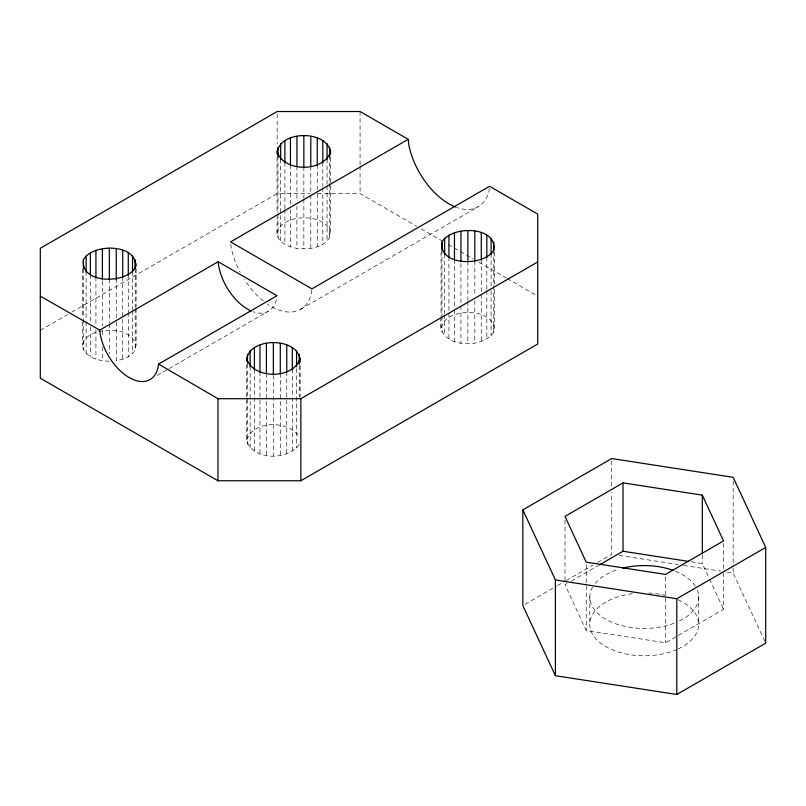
<?xml version="1.0" encoding="UTF-8"?>
<svg xmlns="http://www.w3.org/2000/svg" width="806" height="806" viewBox="0 0 806 806"><rect width="100%" height="100%" fill="white"/><g stroke="black" fill="none" stroke-linecap="round" stroke-linejoin="round"><path stroke-width="0.6" stroke-dasharray="4.03 3.02" d="M311.791 289.888L311.287 294.039A58.626 33.842 60 0 1 267.31 303.912M489.323 188.362L488.94 191.465A58.626 33.842 60 0 1 456.458 207.394M109.324 361.199C99.067 360.927 84.378 357.763 82.534 345.734C84.378 333.704 99.067 330.531 109.324 330.259C136.184 328.657 148.647 355.466 116.266 360.675L116.266 319.599M277.052 233.418C280.73 211.595 334.057 212.381 329.735 237.427C323.025 248.188 308.456 249.729 296.92 248.369C291.006 247.291 285.143 245.276 280.649 241.155C274.372 234.808 278.04 225.106 277.052 217.257M299.238 444.428C287.913 460.669 253.034 460.851 246.555 440.429C253.034 419.997 287.913 420.188 299.238 436.419M441.073 328.123C444.751 306.29 498.078 307.076 493.766 332.122C481.595 350.872 434.303 347.426 441.073 318.179M40.3 330.329L67.462 314.642M71.815 312.134L277.173 193.571L309.826 193.571M157.16 375.465L168.031 369.198M169.119 368.564L267.995 311.479M300.557 309.303L478.21 206.729M525.008 604.339L556.452 586.184M557.53 585.559L565.127 581.176M566.205 580.552L593.307 564.905M597.649 562.407L611.734 554.266L611.734 492.103M567.152 583.524L564.996 584.763L586.244 630.524L665.514 642.795L677.332 635.964M571.444 581.035L598.314 565.53M678.41 635.35L723.546 609.286L723.546 573.237M317.363 193.571L360.07 193.571L416.742 226.295M691.155 561.792L702.308 563.515L709.038 578.033M619.169 555.415L678.642 564.623M683.599 565.389L720.776 571.142M726.972 572.099L733.168 573.056L765.7 643.158M421.105 228.813L441.819 240.762M448.358 244.54L459.249 250.837M460.347 251.462L473.424 259.018M478.875 262.162L506.118 277.889M507.206 278.523L535.547 294.885M709.562 579.151L723.546 609.286M230.828 244.248L231.211 247.805A58.626 33.842 60 0 0 240.228 272.368M733.168 481.051L733.168 566.84M733.168 568.079L733.168 573.056M723.546 543.395L723.546 571.988M702.308 554.82L702.308 563.515M698.641 596.108L698.641 623.451M665.514 576.905L665.514 642.795M611.734 461.022L611.734 487.136M589.791 596.903L589.791 624.257M586.244 564.633L586.244 630.524M564.996 520.112L564.996 582.275M494.672 252.278L494.672 284.609M494.672 289.576L494.672 328.123M493.766 250.072L493.766 285.576M493.766 286.12L493.766 332.122M491.086 253.799L491.086 286.13M491.086 290.543L491.086 335.86M486.824 257.003L486.824 289.334M486.824 290.573L486.824 339.064M481.273 259.461L481.273 293.585M481.273 294.281L481.273 341.522M474.815 261.013L474.815 295.822M474.815 300.739L474.815 343.064M467.873 261.537L467.873 300.215M467.873 301.323L467.873 343.588M460.941 263.441L460.941 304.527M460.941 305.716L460.941 343.064M454.473 259.461L454.473 308.507M454.473 309.746L454.473 341.522M448.932 257.003L448.932 311.71M448.932 312.95L448.932 339.064M444.67 253.799L444.67 313.474M444.67 314.723L444.67 335.86M441.99 250.072L441.99 315.962M441.99 316.657L441.99 332.122M441.073 252.278L441.073 316.929M360.07 111.52L360.07 164.978M360.07 166.217L360.07 193.571M330.651 157.583L330.651 233.418M329.735 155.377L329.735 182.72M329.735 183.415L329.735 237.427M327.065 159.104L327.065 184.655M327.065 185.904L327.065 241.155M322.803 162.308L322.803 186.428M322.803 187.667L322.803 244.359M317.252 164.767L317.252 189.632M317.252 193.914L317.252 246.817M310.794 166.308L310.794 193.662M310.794 194.851L310.794 248.369M303.852 166.842L303.852 198.054M303.852 199.163L303.852 248.893M300.154 365.833L300.154 396.915M299.238 365.561L299.238 397.187M296.92 166.308L296.92 201.127M296.92 206.044L296.92 248.369M296.558 368.594L296.558 448.166M292.306 369.309L292.306 451.37M290.452 164.767L290.452 205.107M290.452 209.52L290.452 246.817M286.755 371.778L286.755 453.828M284.901 162.308L284.901 208.804M284.901 209.55L284.901 244.359M280.649 159.104L280.649 241.155M280.286 373.319L280.286 455.37M277.969 155.377L277.969 212.562M277.969 213.802L277.969 237.427M277.173 114.009L277.173 143.841M277.052 157.583L277.052 212.29M273.355 375.223L273.355 455.904M266.413 373.319L266.413 455.37M259.955 371.778L259.955 453.828M254.404 369.309L254.404 451.37M250.142 366.105L250.142 448.166M247.472 363.617L247.472 444.428M246.555 364.594L246.555 440.429M136.123 268.65L136.123 307.187M136.123 308.436L136.123 345.734M135.217 268.922L135.217 307.459M135.217 308.708L135.217 349.733M132.537 271.41L132.537 309.403M132.537 310.642L132.537 353.461M128.275 274.614L128.275 311.912M128.275 312.406L128.275 356.665M122.724 277.073L122.724 359.123M116.266 278.624L116.266 318.4M109.324 279.148L109.324 322.793M109.324 323.901L109.324 353.743M102.392 281.052L102.392 325.866M102.392 330.833L102.392 337.049M102.392 347.003L102.392 360.675M95.934 277.073L95.934 325.564M95.934 329.845L95.934 359.123M90.383 274.614L90.383 322.36M90.383 326.833L90.383 356.665M86.121 271.41L86.121 320.587M86.121 321.836L86.121 353.461M83.441 268.922L83.441 318.652M83.441 319.347L83.441 349.733M82.534 268.65L82.534 317.131M82.534 322.108L82.534 345.734M263.391 300.991A58.626 33.842 60 0 1 244.379 279.47M276.337 299.61A41.872 24.18 60 0 1 253.165 311.751M678.229 599.815A54.435 31.424 0 0 1 677.967 649.011M677.06 649.424A54.435 31.424 0 0 1 594.294 636.871A54.435 31.424 0 0 1 634.937 593.387M648.709 593.035A54.435 31.424 0 0 1 652.135 593.266M655.54 593.619A54.435 31.424 0 0 1 661.101 594.475M662.189 594.687A54.435 31.424 0 0 1 665.413 595.402M697.361 590.173A54.435 31.424 0 0 1 677.06 622.071M674.239 623.219A54.435 31.424 0 0 1 611.129 621.95A54.435 31.424 0 0 1 592.561 587.111M595.15 583.413A54.435 31.424 0 0 1 618.665 569.258M675.468 571.273A54.435 31.424 0 0 1 695.437 586.345"/><path stroke-width="1.21" d="M83.441 259.673C79.713 283.954 126.048 284.377 135.217 267.683C138.944 243.392 92.609 242.969 83.441 259.673L83.441 268.378M277.052 153.855C278.04 129.474 329.674 129.474 330.651 153.855M246.555 360.856C247.502 336.102 301.031 336.455 300.154 362.106M330.651 151.367C324.375 172.565 283.339 172.565 277.052 151.367M300.154 358.378C293.868 379.576 252.832 379.576 246.555 358.378M441.99 242.062C438.263 266.353 484.597 266.766 493.766 250.072C497.493 225.781 451.148 225.358 441.99 242.062L441.99 250.767M408.229 139.317L230.576 241.891L311.922 288.85L489.574 186.287L537.723 214.084L537.723 344.001L300.86 480.759L217.952 480.759L40.3 378.195L40.3 248.278L277.173 111.52L360.07 111.52L408.229 139.317L408.864 145.241A58.626 33.842 60 0 0 455.39 206.991M99.702 330.117L218.134 261.738L276.982 295.721L158.55 364.1A41.872 24.18 60 0 1 129.121 377.51A41.872 24.18 60 0 1 99.702 330.117L40.3 296.134M158.55 364.1L217.952 398.708L300.86 398.708L537.723 261.95M522.842 509.855L611.734 458.543L733.168 477.323L765.7 547.435L765.7 643.158L676.808 694.48L555.384 675.7L522.842 605.588L522.842 509.855L555.384 579.967L555.384 675.7M623.028 482.875L564.996 516.384L586.244 562.155L665.514 574.416L723.546 540.907L702.308 495.136L623.028 482.875L623.028 551.254L599.392 564.905M555.384 579.967L676.808 598.747L765.7 547.435M623.028 551.254L688.677 561.409M702.308 495.136L702.308 553.571M676.808 598.747L676.808 694.48M493.766 242.062L493.766 250.767M491.086 238.334L491.086 254.495M486.824 235.13L486.824 257.507M481.273 232.662L481.273 260.016M474.815 231.121L474.815 260.963M467.873 230.597L467.873 261.678M460.941 231.121L460.941 260.963M454.473 232.662L454.473 260.016M448.932 235.13L448.932 257.507M444.67 238.334L444.67 254.495M329.735 147.367L329.735 157.311M327.065 143.629L327.065 159.79M322.803 140.425L322.803 162.802M317.252 137.967L317.252 165.321M310.794 136.426L310.794 166.258M303.852 135.892L303.852 166.973M300.86 398.708L300.86 480.759M299.238 354.368L299.238 364.312M296.92 136.426L296.92 166.258M296.558 350.64L296.558 366.801M292.306 347.436L292.306 369.813M290.452 137.967L290.452 165.321M286.755 344.978L286.755 372.322M284.901 140.425L284.901 162.802M280.649 143.629L280.649 159.79M280.286 343.427L280.286 373.269M277.969 147.367L277.969 157.311M273.355 342.903L273.355 373.984M266.413 343.427L266.413 373.269M259.955 344.978L259.955 372.322M254.404 347.436L254.404 369.813M250.142 350.64L250.142 366.801M247.472 354.368L247.472 363.073M217.952 398.708L217.952 480.759M136.123 263.673L136.123 266.161M135.217 259.673L135.217 268.378M132.537 255.935L132.537 272.106M128.275 252.731L128.275 275.108M122.724 250.273L122.724 277.627M116.266 248.732L116.266 279.813M109.324 248.208L109.324 279.279M102.392 248.732L102.392 279.813M95.934 250.273L95.934 277.627M90.383 252.731L90.383 275.108M86.121 255.935L86.121 272.106M251.311 311.015A41.872 24.18 60 0 1 218.134 261.738M622.816 568.109A54.435 31.424 0 0 1 673.554 570.527"/></g></svg>
